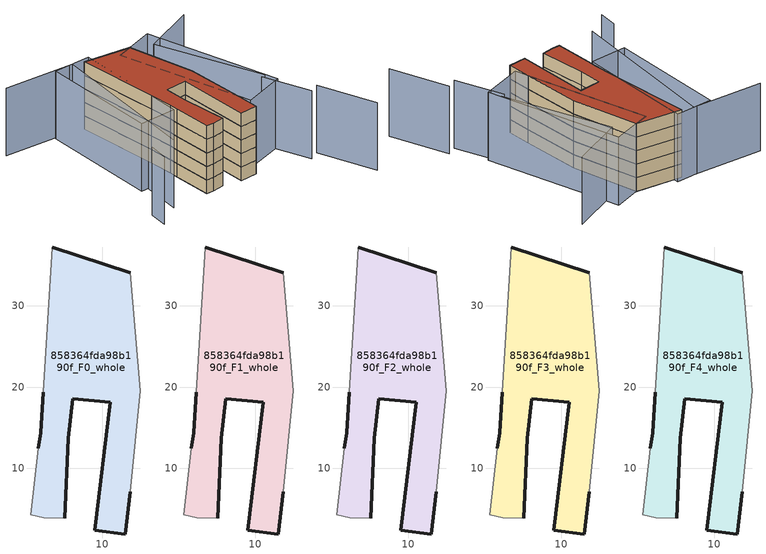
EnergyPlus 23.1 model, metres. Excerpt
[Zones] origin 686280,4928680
858364fda98b190f_F0_whole
 floor ground (EU_floor_Construction): 12.83,1.91 13.43,7.11 14.67,19.56 13.43,34.08 3.82,37.25 2.7,19.39 2.39,14.39 2.09,12.45 1.18,4.26 2.78,3.94 5.36,3.84 5.8,13.71 6.33,18.59 10.98,18.12 9.05,2.35 z0
 wall outside (EU_wall_Construction): 13.43,7.11 12.83,1.91 9.05,2.35 10.98,18.12 6.33,18.59 5.8,13.71 5.36,3.84 / 2.09,12.45 2.39,14.39 2.7,19.39 / 3.82,37.25 13.43,34.08 z0:3
 wall adiabatic (EU_wall_Construction): 5.36,3.84 2.78,3.94 1.18,4.26 2.09,12.45 / 2.7,19.39 3.82,37.25 / 13.43,34.08 14.67,19.56 13.43,7.11 z0:3
858364fda98b190f_F1_whole
 floor to 858364fda98b190f_F0_whole (EU_floor_Construction): 12.83,1.91 13.43,7.11 14.67,19.56 13.43,34.08 3.82,37.25 2.7,19.39 2.39,14.39 2.09,12.45 1.18,4.26 2.78,3.94 5.36,3.84 5.8,13.71 6.33,18.59 10.98,18.12 9.05,2.35 z3
 wall outside (EU_wall_Construction): 13.43,7.11 12.83,1.91 9.05,2.35 10.98,18.12 6.33,18.59 5.8,13.71 5.36,3.84 / 2.09,12.45 2.39,14.39 2.7,19.39 / 3.82,37.25 13.43,34.08 z3:6
 wall adiabatic (EU_wall_Construction): 5.36,3.84 2.78,3.94 1.18,4.26 2.09,12.45 / 2.7,19.39 3.82,37.25 / 13.43,34.08 14.67,19.56 13.43,7.11 z3:6
858364fda98b190f_F2_whole
 floor to 858364fda98b190f_F1_whole (EU_floor_Construction): 12.83,1.91 13.43,7.11 14.67,19.56 13.43,34.08 3.82,37.25 2.7,19.39 2.39,14.39 2.09,12.45 1.18,4.26 2.78,3.94 5.36,3.84 5.8,13.71 6.33,18.59 10.98,18.12 9.05,2.35 z6
 wall outside (EU_wall_Construction): 13.43,7.11 12.83,1.91 9.05,2.35 10.98,18.12 6.33,18.59 5.8,13.71 5.36,3.84 / 2.09,12.45 2.39,14.39 2.7,19.39 / 3.82,37.25 13.43,34.08 z6:9
 wall adiabatic (EU_wall_Construction): 5.36,3.84 2.78,3.94 1.18,4.26 2.09,12.45 / 2.7,19.39 3.82,37.25 / 13.43,34.08 14.67,19.56 13.43,7.11 z6:9
858364fda98b190f_F3_whole
 floor to 858364fda98b190f_F2_whole (EU_floor_Construction): 12.83,1.91 13.43,7.11 14.67,19.56 13.43,34.08 3.82,37.25 2.7,19.39 2.39,14.39 2.09,12.45 1.18,4.26 2.78,3.94 5.36,3.84 5.8,13.71 6.33,18.59 10.98,18.12 9.05,2.35 z9
 wall outside (EU_wall_Construction): 13.43,7.11 12.83,1.91 9.05,2.35 10.98,18.12 6.33,18.59 5.8,13.71 5.36,3.84 / 2.09,12.45 2.39,14.39 2.7,19.39 / 3.82,37.25 13.43,34.08 z9:12
 wall adiabatic (EU_wall_Construction): 5.36,3.84 2.78,3.94 1.18,4.26 2.09,12.45 / 2.7,19.39 3.82,37.25 / 13.43,34.08 14.67,19.56 13.43,7.11 z9:12
858364fda98b190f_F4_whole
 floor to 858364fda98b190f_F3_whole (EU_floor_Construction): 12.83,1.91 13.43,7.11 14.67,19.56 13.43,34.08 3.82,37.25 2.7,19.39 2.39,14.39 2.09,12.45 1.18,4.26 2.78,3.94 5.36,3.84 5.8,13.71 6.33,18.59 10.98,18.12 9.05,2.35 z12
 wall outside (EU_wall_Construction): 13.43,7.11 12.83,1.91 9.05,2.35 10.98,18.12 6.33,18.59 5.8,13.71 5.36,3.84 / 2.09,12.45 2.39,14.39 2.7,19.39 / 3.82,37.25 13.43,34.08 z12:15
 wall adiabatic (EU_wall_Construction): 5.36,3.84 2.78,3.94 1.18,4.26 2.09,12.45 / 2.7,19.39 3.82,37.25 / 13.43,34.08 14.67,19.56 13.43,7.11 z12:15
 roof outside (EU_roof_Construction): 13.43,34.08 14.67,19.56 13.43,7.11 12.83,1.91 9.05,2.35 10.98,18.12 6.33,18.59 5.8,13.71 5.36,3.84 2.78,3.94 1.18,4.26 2.09,12.45 2.39,14.39 2.7,19.39 3.82,37.25 z15
shading: 28.72,-14.64 26.11,-1.79 / 23.86,-2.42 21.61,8.05 / -11.53,6.98 -12.55,3.01 / 22.54,8.15 17.32,31.48 / 17.32,31.48 29.2,34.14 / -13.19,42.16 1.66,38.33 / 1.66,38.33 -6.79,5.6 / 19.35,34.82 23.03,5.31 / 23.03,5.31 13.8,4.16 / 13.8,4.16 10.11,33.67 / 10.11,33.67 19.35,34.82 / -6.29,14.16 -2.36,39.03 / -2.36,39.03 5.6,37.77 / 5.6,37.77 1.67,12.9 / 1.67,12.9 -6.29,14.16 z0:15
[Building]
EU S2 Campaign: North Axis=0; Terrain=City; Solar Distribution=FullExterior
[Site:Location]
Bologna: Latitude=44.5; Longitude=11.25; Time Zone=1; Elevation=37
[SizingPeriod:WeatherFileDays]
AnnualSizingPeriod: Begin Month=1; Begin Day of Month=1; End Month=12; End Day of Month=31; Day of Week for Start Day=Monday; Use Weather File Daylight Saving Period=No; Use Weather File Rain and Snow Indicators=No
[MATERIAL]
EU_InternalMass_Material: Roughness=MediumRough; Thickness=0.1; Conductivity=1; Density=1800; Specific Heat=900; Thermal Absorptance=0.9; Solar Absorptance=0.7; Visible Absorptance=0.7
[MATERIAL:NOMASS] Roughness=MediumRough; Thermal Absorptance=0.9; Solar Absorptance=0.7; Visible Absorptance=0.7
Name | Thermal Resistance
EU_wall_NoMass | 0.905828
EU_roof_NoMass | 0.37593
EU_floor_NoMass | 0.67114
[CONSTRUCTION]
EU_wall_Construction: EU_wall_NoMass
EU_roof_Construction: EU_roof_NoMass
EU_floor_Construction: EU_floor_NoMass
EU_InternalMass_Construction: EU_InternalMass_Material
[ZONE] Type=1; Multiplier=1; Ceiling Height=autocalculate; Floor Area=autocalculate; Part of Total Floor Area=Yes
Name | Volume
858364fda98b190f_F0_whole | 907.902
858364fda98b190f_F1_whole; 858364fda98b190f_F2_whole; 858364fda98b190f_F3_whole; 858364fda98b190f_F4_whole | 907.904
[INTERNALMASS] Construction=EU_InternalMass_Construction; Surface Area=302.634
Name | Zone or ZoneList
858364fda98b190f_F0_whole_EU_InternalMass | 858364fda98b190f_F0_whole
858364fda98b190f_F1_whole_EU_InternalMass | 858364fda98b190f_F1_whole
858364fda98b190f_F2_whole_EU_InternalMass | 858364fda98b190f_F2_whole
858364fda98b190f_F3_whole_EU_InternalMass | 858364fda98b190f_F3_whole
858364fda98b190f_F4_whole_EU_InternalMass | 858364fda98b190f_F4_whole
[OTHEREQUIPMENT] Fuel Type=Electricity; Design Level Calculation Method=Watts/Area; Power per Zone Floor Area=1; Fraction Latent=0; Fraction Radiant=0; Fraction Lost=0; Carbon Dioxide Generation Rate=0; EndUse Subcategory=EU_Step8_InternalGains
Name | Zone or ZoneList or Space or SpaceList | Schedule
EU_Step8_InternalGain_858364fda98b190f_F0_whole_f000 | 858364fda98b190f_F0_whole | EU_Step8_GainSchedule_858364fda98b190f_F0_whole_f000
EU_Step8_InternalGain_858364fda98b190f_F1_whole_f000 | 858364fda98b190f_F1_whole | EU_Step8_GainSchedule_858364fda98b190f_F1_whole_f000
EU_Step8_InternalGain_858364fda98b190f_F2_whole_f000 | 858364fda98b190f_F2_whole | EU_Step8_GainSchedule_858364fda98b190f_F2_whole_f000
EU_Step8_InternalGain_858364fda98b190f_F3_whole_f000 | 858364fda98b190f_F3_whole | EU_Step8_GainSchedule_858364fda98b190f_F3_whole_f000
EU_Step8_InternalGain_858364fda98b190f_F4_whole_f000 | 858364fda98b190f_F4_whole | EU_Step8_GainSchedule_858364fda98b190f_F4_whole_f000
[ZONEVENTILATION:DESIGNFLOWRATE] Schedule=EU_AlwaysOn; Design Flow Rate Calculation Method=AirChanges/Hour; Air Changes per Hour=0.73129; Ventilation Type=Natural; Fan Pressure Rise=0; Fan Total Efficiency=1; Constant Term Coefficient=1; Temperature Term Coefficient=0; Velocity Term Coefficient=0; Velocity Squared Term Coefficient=0; Minimum Indoor Temperature=-100; Maximum Indoor Temperature=100; Delta Temperature=-100; Minimum Outdoor Temperature=-100; Maximum Outdoor Temperature=100; Maximum Wind Speed=40
Name | Zone or ZoneList or Space or SpaceList
EU_ConstantAir_858364fda98b190f_F0_whole | 858364fda98b190f_F0_whole
EU_ConstantAir_858364fda98b190f_F1_whole | 858364fda98b190f_F1_whole
EU_ConstantAir_858364fda98b190f_F2_whole | 858364fda98b190f_F2_whole
EU_ConstantAir_858364fda98b190f_F3_whole | 858364fda98b190f_F3_whole
EU_ConstantAir_858364fda98b190f_F4_whole | 858364fda98b190f_F4_whole
[HVACTEMPLATE:THERMOSTAT] Constant Heating Setpoint=20; Constant Cooling Setpoint=50
EU_HeatOnly_858364fda98b190f_F0_whole; EU_HeatOnly_858364fda98b190f_F1_whole; EU_HeatOnly_858364fda98b190f_F2_whole; EU_HeatOnly_858364fda98b190f_F3_whole; EU_HeatOnly_858364fda98b190f_F4_whole
[HVACTEMPLATE:ZONE:IDEALLOADSAIRSYSTEM] System Availability Schedule=EU_AlwaysOn; Maximum Heating Supply Air Temperature=50; Minimum Cooling Supply Air Temperature=13; Maximum Heating Supply Air Humidity Ratio=0.0156; Minimum Cooling Supply Air Humidity Ratio=0.0077; Heating Limit=NoLimit; Cooling Limit=NoLimit; Heating Availability Schedule=EU_AlwaysOn; Cooling Availability Schedule=EU_CoolingOff; Dehumidification Control Type=ConstantSensibleHeatRatio; Cooling Sensible Heat Ratio=0.7; Dehumidification Setpoint=60; Humidification Control Type=None; Humidification Setpoint=30; Outdoor Air Method=None; Outdoor Air Flow Rate per Person=0.00944; Outdoor Air Flow Rate per Zone Floor Area=0; Outdoor Air Flow Rate per Zone=0; Demand Controlled Ventilation Type=None; Outdoor Air Economizer Type=NoEconomizer; Heat Recovery Type=None; Sensible Heat Recovery Effectiveness=0.7; Latent Heat Recovery Effectiveness=0.65
Name | Template Thermostat
858364fda98b190f_F0_whole | EU_HeatOnly_858364fda98b190f_F0_whole
858364fda98b190f_F1_whole | EU_HeatOnly_858364fda98b190f_F1_whole
858364fda98b190f_F2_whole | EU_HeatOnly_858364fda98b190f_F2_whole
858364fda98b190f_F3_whole | EU_HeatOnly_858364fda98b190f_F3_whole
858364fda98b190f_F4_whole | EU_HeatOnly_858364fda98b190f_F4_whole
[SIZING:ZONE] Zone Cooling Design Supply Air Temperature Input Method=SupplyAirTemperature; Zone Cooling Design Supply Air Temperature=13; Zone Heating Design Supply Air Temperature Input Method=SupplyAirTemperature; Zone Heating Design Supply Air Temperature=50; Zone Cooling Design Supply Air Humidity Ratio=0.008; Zone Heating Design Supply Air Humidity Ratio=0.008; Cooling Design Air Flow Method=DesignDay; Cooling Design Air Flow Rate=0; Cooling Minimum Air Flow per Zone Floor Area=0.000762; Cooling Minimum Air Flow=0; Cooling Minimum Air Flow Fraction=0.2; Heating Design Air Flow Method=DesignDay; Heating Design Air Flow Rate=0; Heating Maximum Air Flow per Zone Floor Area=0.002032; Heating Maximum Air Flow=0.141576; Heating Maximum Air Flow Fraction=0.3; Account for Dedicated Outdoor Air System=No; Dedicated Outdoor Air System Control Strategy=NeutralSupplyAir; Dedicated Outdoor Air Low Setpoint Temperature for Design=autosize; Dedicated Outdoor Air High Setpoint Temperature for Design=autosize; Zone Load Sizing Method=Sensible Load Only No Latent Load; Zone Latent Cooling Design Supply Air Humidity Ratio Input Method=HumidityRatioDifference; Zone Cooling Design Supply Air Humidity Ratio Difference=0.005; Zone Latent Heating Design Supply Air Humidity Ratio Input Method=HumidityRatioDifference; Zone Humidification Design Supply Air Humidity Ratio Difference=0.005
858364fda98b190f_F0_whole; 858364fda98b190f_F1_whole; 858364fda98b190f_F2_whole; 858364fda98b190f_F3_whole; 858364fda98b190f_F4_whole
[SCHEDULE:CONSTANT]
Name | Hourly Value
EU_AlwaysOn | 1
EU_CoolingOff | 0
[SCHEDULE:FILE] Column Number=1; Rows to Skip at Top=0; Number of Hours of Data=8760; Column Separator=Comma; Interpolate to Timestep=No; Minutes per Item=60; Adjust Schedule for Daylight Savings=Yes
Name | File
EU_Step8_GainSchedule_858364fda98b190f_F0_whole_f000 | ../../schedules/858364fda98b190f/858364fda98b190f_F0_whole_f000_gain.csv
EU_Step8_GainSchedule_858364fda98b190f_F1_whole_f000 | ../../schedules/858364fda98b190f/858364fda98b190f_F1_whole_f000_gain.csv
EU_Step8_GainSchedule_858364fda98b190f_F2_whole_f000 | ../../schedules/858364fda98b190f/858364fda98b190f_F2_whole_f000_gain.csv
EU_Step8_GainSchedule_858364fda98b190f_F3_whole_f000 | ../../schedules/858364fda98b190f/858364fda98b190f_F3_whole_f000_gain.csv
EU_Step8_GainSchedule_858364fda98b190f_F4_whole_f000 | ../../schedules/858364fda98b190f/858364fda98b190f_F4_whole_f000_gain.csv
